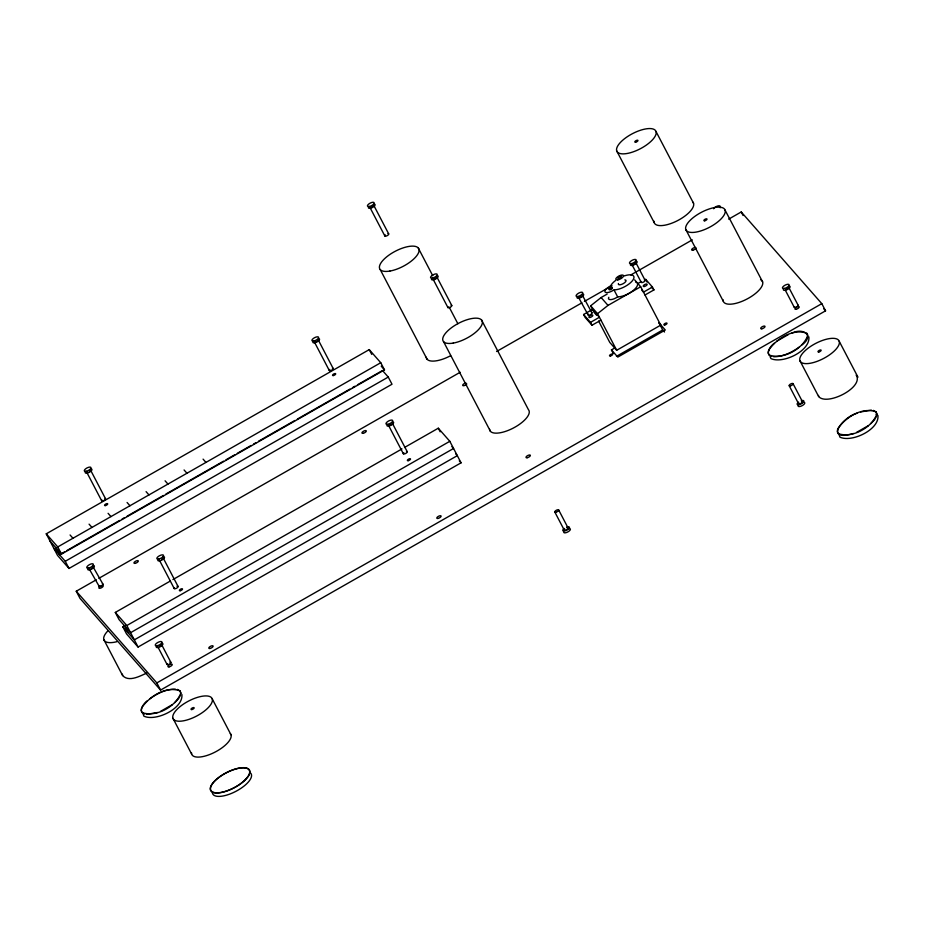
<?xml version="1.0" encoding="UTF-8"?>
<svg xmlns="http://www.w3.org/2000/svg" width="925" height="925" viewBox="0 0 925 925"><rect width="100%" height="100%" fill="white"/><g stroke="black" fill="none" stroke-linecap="round" stroke-linejoin="round"><path stroke-width="1.39" d="M180.56 695.057L178.525 698.699L174.779 702.653M876.611 416.053L874.576 419.696L870.818 423.65M147.272 700.815C143.468 703.451 137.49 711.926 144.728 714.065M774.248 343.221C770.444 345.858 764.466 354.333 771.716 356.472M801.755 345.06C815.33 335.301 802.715 327.184 791.499 333.382M596.613 315.228L594.023 312.28L590.647 305.817L601.111 297.526L607.158 294.081M616.686 350.274L597.55 313.679L608.014 305.389L640.69 286.75L660.762 325.126L616.686 350.274L609.772 342.412L598.614 321.067M149.734 698.872C156.972 693.577 166.014 689.079 175.334 689.102M172.374 704.619L160.626 711.313M776.665 341.267L788.401 334.561M799.35 347.025C791.869 352.344 783.059 356.796 773.693 356.772M856.666 432.31L868.413 425.616M624.259 275.928A13.066 5.064 -27.6 0 1 633.001 279.951A13.066 5.064 -27.6 0 1 615.044 289.826L613.09 290.438A6.591 2.555 -27.6 0 1 605.089 292.08A6.591 2.555 -27.6 0 1 609.656 286.53L611.02 285.247A13.066 5.064 -27.6 0 1 615.437 280.61M637.14 282.877A13.066 5.064 -27.6 0 1 632.584 291.028A13.066 5.064 -27.6 0 1 618.709 296.821L616.755 297.434A6.591 2.555 -27.6 0 1 610.361 299.619A6.591 2.555 -27.6 0 1 608.812 297.295M357.455 384.8L382.499 370.52L388.257 377.065L392.003 384.233L69.017 568.459L57.5 555.358L46.25 533.829L369.237 349.615L380.753 362.716L384.499 369.884L61.513 554.11L49.996 541.009M46.25 533.829L57.766 546.929L380.753 362.716M64.519 551.878L59.512 554.734L55.754 547.554M67.016 550.444L119.602 520.463M122.1 519.029L124.609 517.607M127.107 516.173L163.413 495.465M165.922 494.042L223.503 461.193M226.012 459.771L234.777 454.765M237.274 453.342L251.045 445.492M253.554 444.058L256.052 442.636M258.561 441.202L294.867 420.493M297.364 419.071L349.951 389.078M352.448 387.656L354.957 386.222M53.754 548.178L65.259 561.278L388.257 377.065M728.692 219.121L741.237 211.964L821.805 303.654L825.562 310.823L160.58 690.085L80.013 598.406L76.255 591.225L96.327 579.778M98.836 578.345L460.188 372.255M496.575 351.5L581.894 302.845M584.403 301.411L612.003 285.675M630.827 274.933L692.305 239.876M583.594 314.5L592.52 309.413L599.423 317.263L590.497 322.363L583.594 314.5L585.086 317.368L592 325.23L600.926 320.142M637.718 283.628L641.06 281.72M645.003 294.994L653.94 289.907L652.437 287.039L643.511 292.127L641.777 290.161M451.92 446.613L453.562 448.475L130.575 632.688L119.059 619.6L115.313 612.419L170.397 581.004M172.906 579.582L401.993 448.914M404.502 447.48L438.3 428.206L449.816 441.306L461.066 462.824L138.079 647.038L126.563 633.949L122.817 626.768L125.314 625.346M115.313 612.419L126.829 625.52L449.816 441.306M613.321 353.477L611.448 349.893L615.194 347.754M616.455 356.356L662.705 329.971L664.508 332.029M76.255 591.225L156.834 682.916L821.805 303.654M147.006 672.949C140.091 676.002 128.852 682.419 122.609 675.539L103.854 639.672M857.463 413.151C842.467 416.632 823.632 442.416 853.567 433.49M860.562 411.972L871.385 410.099M157.528 712.493L146.705 714.366M873.362 410.399L876.067 411.891L876.912 414.446M177.311 689.403L180.028 690.894L180.872 693.449M876.021 414.284L877.941 415.487C879.525 429.605 851.798 442.774 839.946 437.155L839.137 434.912M856.18 375.134C864.228 387.344 826.95 406.295 818.648 396.536L799.894 360.658M823.666 308.672L825.562 310.823M652.437 287.039L645.534 279.177L647.026 282.044M651.35 286.958L653.94 289.907M634.654 279.87L640.69 286.75M658.947 322.802L665.283 330.005L617.784 357.096L611.448 349.893M659.028 323.172L660.762 325.126M601.111 297.526L608.014 305.389M590.647 305.817L597.55 313.679M381.216 366.15L384.499 369.884M455.667 453.782L457.32 455.655L134.322 639.869L122.817 626.768M459.297 460.812L461.066 462.824M203.084 459.135L205.951 462.408M184.075 469.969L186.954 473.242M165.078 480.803L167.957 484.076M146.081 491.637L148.96 494.921M127.083 502.483L129.963 505.755M108.086 513.317L110.954 516.589M89.078 524.151L91.957 527.423M70.08 534.985L72.959 538.257M102.953 584.149L92.928 566.597A2.197 0.856 -29.7 0 1 92.997 566.956M89.193 568.887L99.218 586.438M582.253 295.04L591.931 312.8M578.483 297.26L588.173 315.02M839.229 341.302A21.957 8.51 -27.6 0 1 812.081 362.889A21.957 8.51 -27.6 0 1 807.375 348.76A21.957 8.51 -27.6 0 1 839.229 341.302L857.984 377.18M788.643 287.12L798.021 305.065M785.464 290.485L794.217 307.227M741.237 211.964L743.11 215.548M725.096 210.125A21.957 8.51 -27.6 0 1 697.947 231.713A21.957 8.51 -27.6 0 1 693.253 217.572A21.957 8.51 -27.6 0 1 725.096 210.125L762.605 281.871M793.014 383.609L802.391 401.542M789.21 385.771L798.587 403.705M656.033 131.535A21.957 8.51 -27.6 0 1 628.884 153.122A21.957 8.51 -27.6 0 1 624.19 138.981A21.957 8.51 -27.6 0 1 656.033 131.535L693.542 203.28M685.772 229.481L723.281 301.226M616.709 150.891L654.218 222.636M635.683 262.284L645.06 280.217M631.879 264.446L641.256 282.379M660.196 325.195L662.705 329.971M613.969 289.837L617.634 296.833M590.497 322.363L592 325.23M481.543 319.981L528.429 409.659A21.957 8.51 -27.6 0 1 512.658 428.402A21.957 8.51 -27.6 0 1 489.591 429.269M436.739 276.725L451.747 305.423M558.642 509.906L568.019 527.84M418.239 247.935L432.761 275.731M449.272 307.308L457.863 323.727M433.594 280.148L447.943 307.597M554.838 512.08L564.215 530.013M374.313 206.379L388.662 233.828M443.549 341.649L490.435 431.328M369.861 207.292L384.858 235.991M380.244 269.614L427.119 359.293M438.3 428.206L440.173 431.79M369.237 349.615L371.746 354.402M392.836 424.182L407.185 451.631M389.032 426.344L403.381 453.793M318.108 339.66L333.104 368.358M314.962 343.083L329.312 370.532M163.043 557.706L178.039 586.404M159.239 559.879L174.247 588.577M212.241 698.895A21.957 8.51 -27.6 0 1 185.093 720.482A21.957 8.51 -27.6 0 1 180.398 706.342A21.957 8.51 -27.6 0 1 212.241 698.895L230.996 734.774M90.477 469.935L105.473 498.633M86.672 472.108L101.681 500.807M170.859 662.3L161.482 644.367A2.197 0.856 -27.6 0 1 161.447 644.956M157.678 646.54L167.055 664.474M126.829 625.52L138.079 647.038M156.834 682.916L160.58 690.085M124.817 626.144L128.575 633.324M172.917 718.251L191.672 754.129M57.766 546.929L61.513 554.11M65.259 561.278L69.017 568.459M808.878 336.897C810.462 351.014 782.735 364.184 770.883 358.565L770.12 356.703M181.901 694.49C183.485 708.608 155.758 721.778 143.895 716.158L143.086 713.915M818.509 395.449L818.648 396.536M122.424 674.14L122.609 675.539M436.877 275.673A3.735 1.445 -27.6 0 1 436.149 278.726A3.735 1.445 -27.6 0 1 431.489 279.038M436.288 277.835A2.197 0.856 -27.6 0 1 435.212 278.575M434.392 278.922A2.197 0.856 -27.6 0 1 433.339 279.072M451.042 305.25A2.197 0.856 -27.6 0 1 451.469 306.36A2.197 0.856 -27.6 0 1 448.752 307.759A2.197 0.856 -27.6 0 1 448.139 306.753M374.313 204.078A3.735 1.445 -27.6 0 1 372.393 207.512A3.735 1.445 -27.6 0 1 368.566 207.05M373.631 205.72A2.197 0.856 -27.6 0 1 373.203 206.24M372.532 206.749A2.197 0.856 -27.6 0 1 371.307 207.316M387.957 233.643A2.197 0.856 -27.6 0 1 388.303 234.846A2.197 0.856 -27.6 0 1 385.459 236.176A2.197 0.856 -27.6 0 1 385.309 234.881M804.38 402.387A3.735 1.445 -27.6 0 1 801.362 406.052A3.735 1.445 -27.6 0 1 798.541 404.826M801.258 400.745A3.735 1.445 -27.6 0 1 803.49 402.074A3.735 1.445 -27.6 0 1 798.263 404.78A3.735 1.445 -27.6 0 1 798.564 402.132M801.686 401.369A2.197 0.856 -27.6 0 1 802.114 402.479A2.197 0.856 -27.6 0 1 799.408 403.878A2.197 0.856 -27.6 0 1 798.784 402.861M569.095 528.58A3.735 1.445 -27.6 0 1 568.366 531.632A3.735 1.445 -27.6 0 1 563.707 531.956M566.886 527.042A3.735 1.445 -27.6 0 1 569.118 528.372A3.735 1.445 -27.6 0 1 563.903 531.077A3.735 1.445 -27.6 0 1 564.192 528.441M566.967 527.712A2.197 0.856 -27.6 0 1 567.823 528.695A2.197 0.856 -27.6 0 1 564.921 530.187A2.197 0.856 -27.6 0 1 564.666 528.903M392.836 421.881A3.735 1.445 -27.6 0 1 390.917 425.315A3.735 1.445 -27.6 0 1 387.089 424.853M391.726 424.043A2.197 0.856 -27.6 0 1 390.651 424.783M390.246 424.968A2.197 0.856 -27.6 0 1 389.078 425.28M406.48 451.446A2.197 0.856 -27.6 0 1 406.827 452.649A2.197 0.856 -27.6 0 1 403.982 453.978A2.197 0.856 -27.6 0 1 403.832 452.683M163.182 556.642A3.735 1.445 -27.6 0 1 162.453 559.706A3.735 1.445 -27.6 0 1 157.793 560.018M163.02 558.295A2.197 0.856 -27.6 0 1 161.517 559.556M176.987 586.277A2.197 0.856 -27.6 0 1 177.912 587.167A2.197 0.856 -27.6 0 1 175.172 588.728A2.197 0.856 -27.6 0 1 174.443 587.722M91.124 468.882A3.735 1.445 -27.6 0 1 91.032 471.068A3.735 1.445 -27.6 0 1 86.534 473.172A3.735 1.445 -27.6 0 1 85.69 471.426M90.546 470.305A2.197 0.856 -27.6 0 1 90.268 470.79M89.713 471.311A2.197 0.856 -27.6 0 1 89.343 471.565M87.725 472.236A2.197 0.856 -27.6 0 1 86.834 472.224M105.08 498.459A2.197 0.856 -27.6 0 1 105.022 499.743A2.197 0.856 -27.6 0 1 102.374 500.98A2.197 0.856 -27.6 0 1 101.877 499.962M318.755 338.608A3.735 1.445 -27.6 0 1 316.836 342.042A3.735 1.445 -27.6 0 1 313.02 341.579M318.177 340.018A2.197 0.856 -27.6 0 1 316.974 341.279M315.749 341.857A2.197 0.856 -27.6 0 1 315.009 342.007M332.41 368.185A2.197 0.856 -27.6 0 1 332.746 369.376A2.197 0.856 -27.6 0 1 329.901 370.705A2.197 0.856 -27.6 0 1 329.762 369.422M635.822 261.22A3.735 1.445 -27.6 0 1 636.666 262.954A3.735 1.445 -27.6 0 1 632.342 265.417A3.735 1.445 -27.6 0 1 630.596 264.203M635.475 263.128A2.197 0.856 -27.6 0 1 634.908 263.648M634.157 264.122A2.197 0.856 -27.6 0 1 633.324 264.469M644.355 280.032A2.197 0.856 -27.6 0 1 644.783 281.142A2.197 0.856 -27.6 0 1 642.066 282.553A2.197 0.856 -27.6 0 1 641.453 281.535M583.305 294.069A3.735 1.457 -28.6 0 1 580.31 297.792A3.735 1.457 -28.6 0 1 577.501 296.59M581.501 296.428A2.197 0.856 -28.6 0 1 580.333 297.122M579.536 297.387A2.197 0.856 -28.6 0 1 578.645 297.376M591.538 312.627A2.197 0.856 -28.6 0 1 591.491 313.922A2.197 0.856 -28.6 0 1 588.867 315.194A2.197 0.856 -28.6 0 1 588.358 314.165M93.055 565.51A3.735 1.457 -29.7 0 1 93.783 567.418A3.735 1.457 -29.7 0 1 89.251 569.95A3.735 1.457 -29.7 0 1 88.21 568.216M92.731 567.464A2.197 0.856 -29.7 0 1 92.176 568.008M91.436 568.505A2.197 0.856 -29.7 0 1 91.032 568.713M102.247 583.987A2.197 0.856 -29.7 0 1 102.687 585.109A2.197 0.856 -29.7 0 1 100.016 586.589A2.197 0.856 -29.7 0 1 99.403 585.571M162.534 643.418A3.735 1.445 -27.6 0 1 159.863 646.922A3.735 1.445 -27.6 0 1 156.394 646.286M161.621 643.303A3.735 1.445 -27.6 0 1 162.129 643.314M161.274 645.211A2.197 0.856 -27.6 0 1 160.349 645.985M159.956 646.217A2.197 0.856 -27.6 0 1 159.539 646.413M169.795 662.173A2.197 0.856 -27.6 0 1 170.72 663.063A2.197 0.856 -27.6 0 1 167.992 664.624A2.197 0.856 -27.6 0 1 167.252 663.63M713.603 208.749A3.735 1.445 -27.6 0 1 718.228 205.859A3.735 1.445 -27.6 0 1 719.673 207.512M720.274 207.582A3.735 1.445 -27.6 0 1 720.679 207.674M788.782 286.068A3.735 1.445 -27.6 0 1 789.626 287.802A3.735 1.445 -27.6 0 1 785.302 290.265A3.735 1.445 -27.6 0 1 783.556 289.039M788.724 287.282A2.197 0.856 -27.6 0 1 788.62 287.721M788.192 288.23A2.197 0.856 -27.6 0 1 787.51 288.75M787.117 288.97A2.197 0.856 -27.6 0 1 785.892 289.421M797.859 304.949A2.197 0.856 -27.6 0 1 796.286 307.007A2.197 0.856 -27.6 0 1 794.24 306.637M611.864 287.814A1.758 0.682 -27.6 0 1 612.026 288.762A1.758 0.682 -27.6 0 1 609.91 289.826A1.758 0.682 -27.6 0 1 609.378 289.074M610.731 288.091A1.758 0.682 -27.6 0 1 611.147 287.941M635.533 281.986A13.066 5.064 -27.6 0 1 636.469 282.345M624.826 279.859A4.278 1.653 -27.6 0 1 623.3 283.605A4.278 1.653 -27.6 0 1 618.409 283.512M450.625 355.697A21.957 8.51 -27.6 0 1 426.286 357.223M692.883 202.124A21.957 8.51 -27.6 0 1 676.591 221.121A21.957 8.51 -27.6 0 1 654.033 221.237M760.812 279.824A21.957 8.51 -27.6 0 1 747.192 298.925A21.957 8.51 -27.6 0 1 723.096 299.827M250.733 773.207A21.68 8.406 -27.6 0 1 235.147 791.719A21.68 8.406 -27.6 0 1 212.368 792.575M117.001 641.661A21.957 8.51 -27.6 0 1 107.693 631.058M230.337 733.618A21.957 8.51 -27.6 0 1 214.045 752.615A21.957 8.51 -27.6 0 1 191.487 752.73M466.801 383.991A2.417 0.937 -27.6 0 1 463.853 385.679A2.417 0.937 -27.6 0 1 462.951 384.661A2.417 0.937 -27.6 0 1 465.911 382.973M101.507 585.722A2.417 0.937 -27.6 0 1 102.733 586.843A2.417 0.937 -27.6 0 1 99.068 588.242A2.417 0.937 -27.6 0 1 100.941 585.941M141.687 707.845L141.178 710.504L142.022 712.574C156.105 717.569 175.819 706.769 180.861 692.964L180.028 690.894C166.222 685.702 149.387 696.352 141.687 707.845M768.675 350.251L768.166 352.911L769.01 354.98C783.082 359.975 802.796 349.176 807.849 335.37L807.005 333.301C793.199 328.109 776.364 338.758 768.675 350.251M837.738 428.842L837.229 431.501L838.073 433.571C852.145 438.566 871.859 427.766 876.912 413.961L876.067 411.891C862.262 406.699 845.427 417.348 837.738 428.842M247.38 777.324L244.397 780.573A21.68 8.406 -27.6 0 1 211.883 791.546A21.68 8.406 -27.6 0 1 231.157 770.583A21.68 8.406 -27.6 0 1 247.38 777.324M432.472 278.078A3.735 1.445 -27.6 0 0 437.259 274.447A3.735 1.445 -27.6 0 0 431.975 275.534A3.735 1.445 -27.6 0 0 432.472 278.078M369.387 206.483A3.735 1.445 -27.6 0 0 374.186 202.852A3.735 1.445 -27.6 0 0 368.89 203.928A3.735 1.445 -27.6 0 0 369.387 206.483M790.262 385.898A2.197 0.856 -27.6 0 0 793.095 383.771A2.197 0.856 -27.6 0 0 789.973 384.407A2.197 0.856 -27.6 0 0 790.262 385.898M555.902 512.207A2.197 0.856 -27.6 0 0 558.723 510.068A2.197 0.856 -27.6 0 0 555.613 510.704A2.197 0.856 -27.6 0 0 555.902 512.207M387.91 424.286A3.735 1.445 -27.6 0 0 392.709 420.655A3.735 1.445 -27.6 0 0 387.413 421.731A3.735 1.445 -27.6 0 0 387.91 424.286M158.765 559.058A3.735 1.445 -27.6 0 0 163.563 555.428A3.735 1.445 -27.6 0 0 158.279 556.503A3.735 1.445 -27.6 0 0 158.765 559.058M86.198 471.288A3.735 1.445 -27.6 0 0 90.997 467.657A3.735 1.445 -27.6 0 0 85.713 468.744A3.735 1.445 -27.6 0 0 86.198 471.288M313.829 341.013A3.735 1.445 -27.6 0 0 318.628 337.382A3.735 1.445 -27.6 0 0 313.344 338.458A3.735 1.445 -27.6 0 0 313.829 341.013M631.405 263.625A3.735 1.445 -27.6 0 0 636.203 259.994A3.735 1.445 -27.6 0 0 630.908 261.081A3.735 1.445 -27.6 0 0 631.405 263.625M577.986 296.474A3.735 1.457 -28.6 0 0 582.738 292.762A3.735 1.457 -28.6 0 0 577.477 293.907A3.735 1.457 -28.6 0 0 577.986 296.474M88.661 568.112A3.735 1.457 -29.7 0 0 93.367 564.308A3.735 1.457 -29.7 0 0 88.141 565.522A3.735 1.457 -29.7 0 0 88.661 568.112M157.204 645.719A3.735 1.445 -27.6 0 0 162.002 642.089A3.735 1.445 -27.6 0 0 156.707 643.164A3.735 1.445 -27.6 0 0 157.204 645.719M784.365 288.473A3.735 1.445 -27.6 0 0 789.164 284.842A3.735 1.445 -27.6 0 0 783.88 285.929A3.735 1.445 -27.6 0 0 784.365 288.473M617.819 279.882A4.278 1.653 -27.6 0 0 623.519 275.766A4.278 1.653 -27.6 0 0 617.611 276.795A4.278 1.653 -27.6 0 0 617.819 279.882M618.813 278.587A1.977 0.763 -27.6 0 0 621.438 276.691A1.977 0.763 -27.6 0 0 618.709 277.165A1.977 0.763 -27.6 0 0 618.813 278.587M644.251 286.507A2.197 0.856 -27.6 0 0 647.165 284.391A2.197 0.856 -27.6 0 0 644.135 284.923A2.197 0.856 -27.6 0 0 644.251 286.507M589.907 317.495A2.197 0.856 -27.6 0 0 592.832 315.39A2.197 0.856 -27.6 0 0 589.792 315.911A2.197 0.856 -27.6 0 0 589.907 317.495M609.563 288.912A1.758 0.682 -27.6 0 0 611.899 287.224A1.758 0.682 -27.6 0 0 609.471 287.652A1.758 0.682 -27.6 0 0 609.563 288.912M453.181 343.106A21.957 8.51 -27.6 0 0 482.387 322.039A21.957 8.51 -27.6 0 0 452.071 327.288A21.957 8.51 -27.6 0 0 453.181 343.106M389.876 271.071A21.957 8.51 -27.6 0 0 419.083 250.004A21.957 8.51 -27.6 0 0 388.766 255.254A21.957 8.51 -27.6 0 0 389.876 271.071M704.688 220.786A1.758 0.682 -27.6 0 0 707.024 219.098A1.758 0.682 -27.6 0 0 704.596 219.526A1.758 0.682 -27.6 0 0 704.688 220.786M635.625 142.196A1.758 0.682 -27.6 0 0 637.961 140.507A1.758 0.682 -27.6 0 0 635.533 140.935A1.758 0.682 -27.6 0 0 635.625 142.196M408.191 460.685A1.758 0.682 -27.6 0 0 410.527 458.997A1.758 0.682 -27.6 0 0 408.098 459.424A1.758 0.682 -27.6 0 0 408.191 460.685M180.19 590.717A1.758 0.682 -27.6 0 0 182.537 589.028A1.758 0.682 -27.6 0 0 180.109 589.456A1.758 0.682 -27.6 0 0 180.19 590.717M333.37 375.55A1.758 0.682 -27.6 0 0 335.706 373.862A1.758 0.682 -27.6 0 0 333.278 374.278A1.758 0.682 -27.6 0 0 333.37 375.55M105.381 505.582A1.758 0.682 -27.6 0 0 107.716 503.894A1.758 0.682 -27.6 0 0 105.288 504.322A1.758 0.682 -27.6 0 0 105.381 505.582M222.601 792.228A21.957 8.51 -27.6 0 0 249.75 770.641A21.957 8.51 -27.6 0 0 217.907 778.087A21.957 8.51 -27.6 0 0 222.601 792.228M818.81 351.974A1.758 0.682 -27.6 0 0 821.146 350.286A1.758 0.682 -27.6 0 0 818.718 350.702A1.758 0.682 -27.6 0 0 818.81 351.974M191.833 709.556A1.758 0.682 -27.6 0 0 194.169 707.879A1.758 0.682 -27.6 0 0 191.741 708.296A1.758 0.682 -27.6 0 0 191.833 709.556M169.044 666.879A2.417 0.937 -27.6 0 0 172.258 664.566A2.417 0.937 -27.6 0 0 168.917 665.144A2.417 0.937 -27.6 0 0 169.044 666.879M610.35 355.986A1.758 0.682 -27.6 0 0 612.685 354.31A1.758 0.682 -27.6 0 0 610.257 354.726A1.758 0.682 -27.6 0 0 610.35 355.986M796.02 309.285A2.417 0.937 -27.6 0 0 799.235 306.973A2.417 0.937 -27.6 0 0 795.905 307.551A2.417 0.937 -27.6 0 0 796.02 309.285M761.83 328.791A2.417 0.937 -27.6 0 0 765.033 326.479A2.417 0.937 -27.6 0 0 761.703 327.057A2.417 0.937 -27.6 0 0 761.83 328.791M135.096 563.348A2.417 0.937 -27.6 0 0 138.311 561.024A2.417 0.937 -27.6 0 0 134.981 561.602A2.417 0.937 -27.6 0 0 135.096 563.348M209.917 648.483A2.417 0.937 -27.6 0 0 213.132 646.17A2.417 0.937 -27.6 0 0 209.802 646.748A2.417 0.937 -27.6 0 0 209.917 648.483M527.158 457.725A2.417 0.937 -27.6 0 0 530.372 455.401A2.417 0.937 -27.6 0 0 527.03 455.979A2.417 0.937 -27.6 0 0 527.158 457.725M437.918 518.451A2.417 0.937 -27.6 0 0 441.121 516.138A2.417 0.937 -27.6 0 0 437.791 516.717A2.417 0.937 -27.6 0 0 437.918 518.451M363.097 433.316A2.417 0.937 -27.6 0 0 366.312 430.992A2.417 0.937 -27.6 0 0 362.97 431.57A2.417 0.937 -27.6 0 0 363.097 433.316M692.767 250.201A2.417 0.937 -27.6 0 0 695.97 247.888A2.417 0.937 -27.6 0 0 692.64 248.467A2.417 0.937 -27.6 0 0 692.767 250.201M664.682 324.999A1.758 0.682 -27.6 0 0 667.029 323.311A1.758 0.682 -27.6 0 0 664.601 323.738A1.758 0.682 -27.6 0 0 664.682 324.999"/></g></svg>
